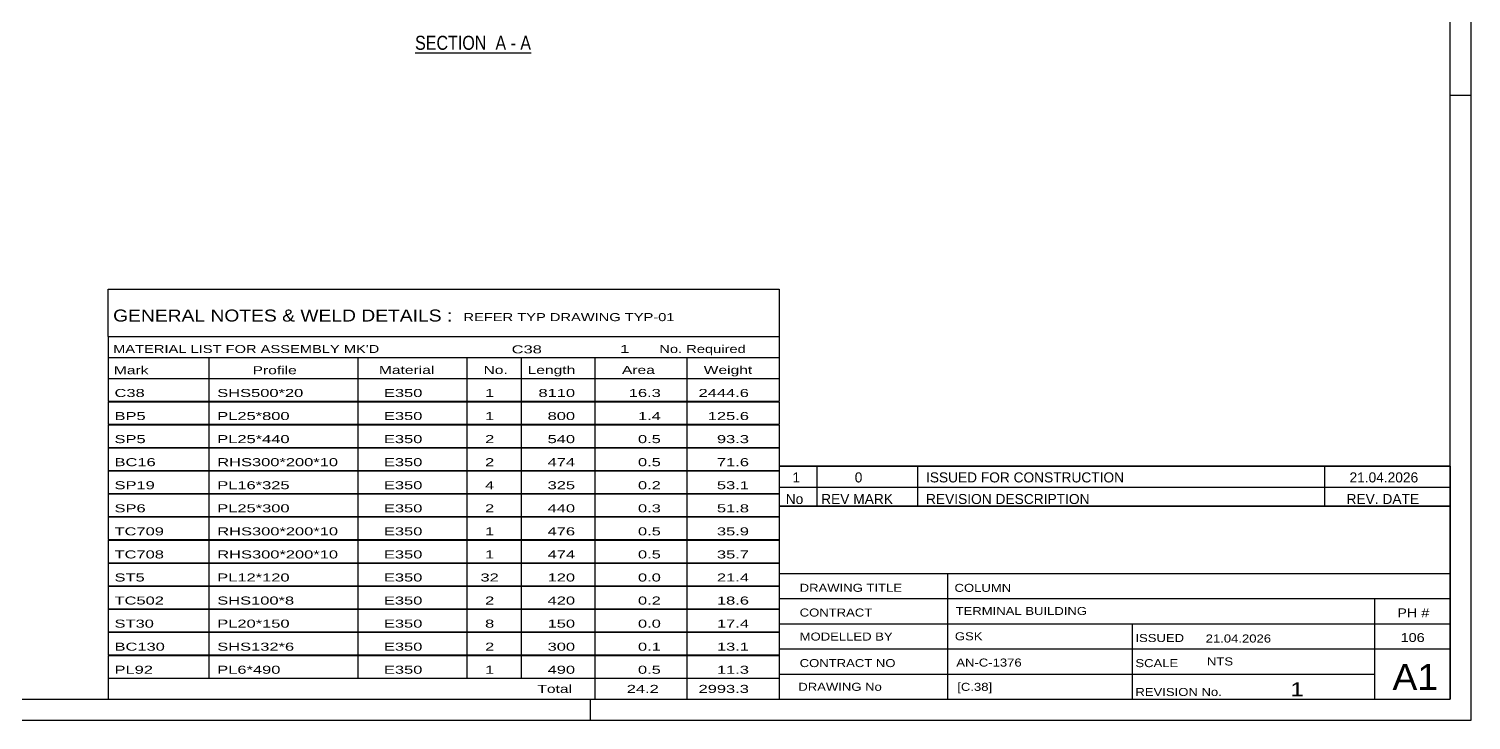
# Model space of a CAD drawing. Header units: millimetres. Extents: x -136 to 458, y -179 to 241.
# Drawn here: x 113.8 to 457.8, y -179.3 to -14.5 of the extents above; entities that cross this region are included whole.
import ezdxf

# ---------------------------------------------------------------- set-up
doc = ezdxf.new("R2010")
doc.units = ezdxf.units.MM
doc.styles.add('Arial Narrow', font='ARIALN.TTF', dxfattribs={"height": 0.2})

# ---------------------------------------------------------------- blocks, each defined once
blk = doc.blocks.new('Unknown-284876647-1134')
at = {"color": 5, "linetype": 'Continuous'}
for p, q in [((457.78, -179.31), (457.78, 240.69)), ((452.78, -174.31), (452.78, 235.69)), ((457.78, -30.31), (452.78, -30.31)), ((-131.22, -174.31), (452.78, -174.31)), ((247.78, -179.31), (247.78, -174.31)), ((-136.22, -179.31), (457.78, -179.31))]:
    blk.add_line(p, q, dxfattribs=at)
blk = doc.blocks.new('Unknown-284876647-17 - 2523')
at = {"color": 6, "linetype": 'Continuous'}
blk.add_line((205.95, -20.2), (233.6, -20.2), dxfattribs=at)
at = {"color": 0, "linetype": 'Continuous'}
blk.add_wipeout([(224.06, -19.45), (224.06, -15.95), (205.95, -15.95), (205.95, -19.45)], dxfattribs=at)
at = {"color": 7, "linetype": 'Continuous', "style": 'Arial Narrow'}
blk.add_text('SECTION ', height=3.34, dxfattribs=at).set_placement((205.95, -19.45))
at = {"color": 0, "linetype": 'Continuous'}
blk.add_wipeout([(227.67, -19.45), (227.67, -15.95), (225.11, -15.95), (225.11, -19.45)], dxfattribs=at)
blk.add_wipeout([(229.99, -19.45), (229.99, -15.95), (228.72, -15.95), (228.72, -19.45)], dxfattribs=at)
at = {"color": 7, "linetype": 'Continuous', "style": 'Arial Narrow'}
blk.add_text('A', height=3.34, dxfattribs=at).set_placement((225.11, -19.45))
at = {"color": 0, "linetype": 'Continuous'}
blk.add_wipeout([(233.6, -19.45), (233.6, -15.95), (231.04, -15.95), (231.04, -19.45)], dxfattribs=at)
at = {"color": 7, "linetype": 'Continuous', "style": 'Arial Narrow'}
for s, p in [('A', (231.04, -19.45)), ('-', (228.72, -19.45))]:
    blk.add_text(s, height=3.34, dxfattribs=at).set_placement(p)
blk = doc.blocks.new('Unknown-284876647-6976')
at = {"color": 7, "linetype": 'Continuous'}
for p, q in [((292.78, -128.26), (292.78, -174.31)), ((292.78, -128.26), (452.78, -128.26)), ((452.78, -128.31), (452.78, -174.31)), ((292.78, -144.31), (452.78, -144.31)), ((332.92, -144.31), (332.92, -174.31)), ((292.78, -150.31), (452.78, -150.31)), ((434.78, -174.26), (434.78, -150.26)), ((292.78, -156.31), (452.78, -156.31)), ((376.92, -156.31), (376.92, -174.31)), ((292.78, -162.31), (452.78, -162.31)), ((292.78, -168.31), (434.78, -168.31)), ((292.78, -174.31), (452.78, -174.31))]:
    blk.add_line(p, q, dxfattribs=at)
at = {"color": 7, "style": 'Arial Narrow'}
for s, height, width, p in [('DRAWING TITLE', 1.9089, 1.425378, (297.66, -148.7)), ('COLUMN', 1.909, 1.425378, (334.59, -148.72)), ('CONTRACT', 1.909, 1.425378, (297.66, -154.6)), ('TERMINAL BUILDING', 1.9089, 1.425378, (334.84, -154.23)), ('MODELLED BY', 1.9089, 1.425378, (297.66, -160.33)), ('GSK', 1.909, 1.425378, (334.67, -160.26)), ('ISSUED', 1.909, 1.425378, (377.72, -160.67)), ('21.04.2026', 1.909, 1.425378, (394.47, -160.79)), ('CONTRACT NO', 1.9089, 1.425378, (297.66, -166.65)), ('AN-C-1376', 1.909, 1.425378, (335.01, -166.53)), ('SCALE', 1.909, 1.425378, (377.72, -166.66)), ('A1', 6.204, 1.25, (439.02, -172.11)), ('DRAWING No', 1.909, 1.425378, (297.34, -172.31)), ('[C.38]', 1.909, 1.425378, (335.24, -172.32)), ('REVISION No.', 1.9089, 1.425378, (377.72, -173.54)), ('1', 3.34, 1.5, (414.69, -173.63))]:
    blk.add_text(s, height=height, dxfattribs=dict(at, width=width)).set_placement(p)
at = {"color": 7, "linetype": 'Continuous', "style": 'Arial Narrow'}
for s, height, width, p in [('PH #', 2.1, 1.42538, (440.18, -154.76)), ('106', 2.1, 1.42538, (440.97, -160.66)), ('NTS', 1.909, 1.425378, (394.78, -166.26))]:
    blk.add_text(s, height=height, dxfattribs=dict(at, width=width)).set_placement(p)
blk = doc.blocks.new('Unknown-284876647-6977')
at = {"color": 7, "linetype": 'Continuous'}
for p, q in [((292.78, -118.76), (452.78, -118.76)), ((452.78, -118.76), (292.78, -118.76)), ((292.78, -118.76), (292.78, -123.76)), ((301.78, -118.76), (301.78, -123.76)), ((325.78, -118.76), (325.78, -123.76)), ((422.78, -118.76), (422.78, -123.76)), ((452.78, -118.76), (452.78, -123.76)), ((292.78, -123.76), (452.78, -123.76)), ((292.78, -123.76), (292.78, -128.26)), ((292.78, -123.76), (452.78, -123.76)), ((301.78, -123.76), (301.78, -128.26)), ((325.78, -123.76), (325.78, -128.26)), ((422.78, -123.76), (422.78, -128.26)), ((452.78, -123.76), (452.78, -128.26)), ((452.78, -128.26), (292.78, -128.26))]:
    blk.add_line(p, q, dxfattribs=at)
at = {"color": 7, "linetype": 'Continuous', "style": 'Arial Narrow'}
for s, height, width, p in [('1', 2.39, 1.196471, (295.94, -122.61)), ('0', 2.39, 1.196471, (310.79, -122.61)), ('ISSUED FOR CONSTRUCTION', 2.3861, 1.196471, (327.78, -122.61)), ('21.04.2026', 2.386, 1.196471, (428.78, -122.61)), ('No', 2.386, 1.2, (294.33, -127.76)), ('REV MARK', 2.386, 1.2, (302.78, -127.76)), ('REVISION DESCRIPTION', 2.3861, 1.2, (327.78, -127.76)), ('REV. DATE', 2.386, 1.2, (428.06, -127.76))]:
    blk.add_text(s, height=height, dxfattribs=dict(at, width=width)).set_placement(p)
blk = doc.blocks.new('Unknown-284876647-6978')
at = {"color": 7, "linetype": 'Continuous'}
for p, q in [((132.78, -76.56), (292.78, -76.56)), ((132.78, -87.81), (132.78, -76.56)), ((292.78, -76.56), (292.78, -87.81)), ((132.78, -87.81), (292.78, -87.81)), ((132.78, -87.81), (132.78, -92.81)), ((292.78, -87.81), (292.78, -92.81)), ((132.78, -92.81), (292.78, -92.81)), ((132.78, -92.81), (132.78, -97.81)), ((156.78, -92.81), (156.78, -97.81)), ((192.28, -92.81), (192.28, -97.81)), ((218.28, -92.81), (218.28, -97.81)), ((231.28, -92.81), (231.28, -97.81)), ((248.78, -92.81), (248.78, -97.81)), ((270.78, -92.81), (270.78, -97.81)), ((292.78, -92.81), (292.78, -97.81)), ((132.78, -97.81), (292.78, -97.81)), ((132.78, -97.86), (132.78, -103.26)), ((132.78, -97.86), (292.78, -97.86)), ((156.78, -97.81), (156.78, -103.31)), ((192.28, -97.81), (192.28, -103.31)), ((218.28, -97.81), (218.28, -103.31)), ((231.28, -97.81), (231.28, -103.31)), ((248.78, -97.81), (248.78, -103.31)), ((270.78, -97.81), (270.78, -103.31)), ((292.78, -97.86), (292.78, -103.26)), ((132.78, -103.26), (292.78, -103.26)), ((132.78, -103.36), (132.78, -108.76)), ((132.78, -103.36), (292.78, -103.36)), ((156.78, -103.31), (156.78, -108.81)), ((192.28, -103.31), (192.28, -108.81)), ((218.28, -103.31), (218.28, -108.81)), ((231.28, -103.31), (231.28, -108.81)), ((248.78, -103.31), (248.78, -108.81)), ((270.78, -103.31), (270.78, -108.81)), ((292.78, -103.36), (292.78, -108.76)), ((132.78, -108.76), (292.78, -108.76)), ((132.78, -108.86), (132.78, -114.26)), ((132.78, -108.86), (292.78, -108.86)), ((156.78, -108.81), (156.78, -114.31)), ((192.28, -108.81), (192.28, -114.31)), ((218.28, -108.81), (218.28, -114.31)), ((231.28, -108.81), (231.28, -114.31)), ((248.78, -108.81), (248.78, -114.31)), ((270.78, -108.81), (270.78, -114.31)), ((292.78, -108.86), (292.78, -114.26)), ((132.78, -114.26), (292.78, -114.26)), ((132.78, -114.36), (132.78, -119.76)), ((132.78, -114.36), (292.78, -114.36)), ((156.78, -114.31), (156.78, -119.81)), ((192.28, -114.31), (192.28, -119.81)), ((218.28, -114.31), (218.28, -119.81)), ((231.28, -114.31), (231.28, -119.81)), ((248.78, -114.31), (248.78, -119.81)), ((270.78, -114.31), (270.78, -119.81)), ((292.78, -114.36), (292.78, -119.76)), ((132.78, -119.76), (292.78, -119.76)), ((132.78, -119.86), (132.78, -125.26)), ((132.78, -119.86), (292.78, -119.86)), ((156.78, -119.81), (156.78, -125.31)), ((192.28, -119.81), (192.28, -125.31)), ((218.28, -119.81), (218.28, -125.31)), ((231.28, -119.81), (231.28, -125.31)), ((248.78, -119.81), (248.78, -125.31)), ((270.78, -119.81), (270.78, -125.31)), ((292.78, -119.86), (292.78, -125.26)), ((132.78, -125.26), (292.78, -125.26)), ((132.78, -125.36), (132.78, -130.76)), ((132.78, -125.36), (292.78, -125.36)), ((156.78, -125.31), (156.78, -130.81)), ((192.28, -125.31), (192.28, -130.81)), ((218.28, -125.31), (218.28, -130.81)), ((231.28, -125.31), (231.28, -130.81)), ((248.78, -125.31), (248.78, -130.81)), ((270.78, -125.31), (270.78, -130.81)), ((292.78, -125.36), (292.78, -130.76)), ((132.78, -130.76), (292.78, -130.76)), ((132.78, -130.86), (132.78, -136.26)), ((132.78, -130.86), (292.78, -130.86)), ((156.78, -130.81), (156.78, -136.31)), ((192.28, -130.81), (192.28, -136.31)), ((218.28, -130.81), (218.28, -136.31)), ((231.28, -130.81), (231.28, -136.31)), ((248.78, -130.81), (248.78, -136.31)), ((270.78, -130.81), (270.78, -136.31)), ((292.78, -130.86), (292.78, -136.26)), ((132.78, -136.26), (292.78, -136.26)), ((132.78, -136.36), (132.78, -141.76)), ((132.78, -136.36), (292.78, -136.36)), ((156.78, -136.31), (156.78, -141.81)), ((192.28, -136.31), (192.28, -141.81)), ((218.28, -136.31), (218.28, -141.81)), ((231.28, -136.31), (231.28, -141.81)), ((248.78, -136.31), (248.78, -141.81)), ((270.78, -136.31), (270.78, -141.81)), ((292.78, -136.36), (292.78, -141.76)), ((132.78, -141.76), (292.78, -141.76)), ((132.78, -141.86), (132.78, -147.26)), ((132.78, -141.86), (292.78, -141.86)), ((156.78, -141.81), (156.78, -147.31)), ((192.28, -141.81), (192.28, -147.31)), ((218.28, -141.81), (218.28, -147.31)), ((231.28, -141.81), (231.28, -147.31)), ((248.78, -141.81), (248.78, -147.31)), ((270.78, -141.81), (270.78, -147.31)), ((292.78, -141.86), (292.78, -147.26)), ((132.78, -147.26), (292.78, -147.26)), ((132.78, -147.36), (132.78, -152.76)), ((132.78, -147.36), (292.78, -147.36)), ((156.78, -147.31), (156.78, -152.81)), ((192.28, -147.31), (192.28, -152.81)), ((218.28, -147.31), (218.28, -152.81)), ((231.28, -147.31), (231.28, -152.81)), ((248.78, -147.31), (248.78, -152.81)), ((270.78, -147.31), (270.78, -152.81)), ((292.78, -147.36), (292.78, -152.76)), ((132.78, -152.76), (292.78, -152.76)), ((132.78, -152.86), (132.78, -158.26)), ((132.78, -152.86), (292.78, -152.86)), ((156.78, -152.81), (156.78, -158.31)), ((192.28, -152.81), (192.28, -158.31)), ((218.28, -152.81), (218.28, -158.31)), ((231.28, -152.81), (231.28, -158.31)), ((248.78, -152.81), (248.78, -158.31)), ((270.78, -152.81), (270.78, -158.31)), ((292.78, -152.86), (292.78, -158.26)), ((132.78, -158.26), (292.78, -158.26)), ((132.78, -158.36), (132.78, -163.76)), ((132.78, -158.36), (292.78, -158.36)), ((156.78, -158.31), (156.78, -163.81)), ((192.28, -158.31), (192.28, -163.81)), ((218.28, -158.31), (218.28, -163.81)), ((231.28, -158.31), (231.28, -163.81)), ((248.78, -158.31), (248.78, -163.81)), ((270.78, -158.31), (270.78, -163.81)), ((292.78, -158.36), (292.78, -163.76)), ((132.78, -163.76), (292.78, -163.76)), ((132.78, -163.86), (132.78, -169.26)), ((132.78, -163.86), (292.78, -163.86)), ((156.78, -163.81), (156.78, -169.31)), ((192.28, -163.81), (192.28, -169.31)), ((218.28, -163.81), (218.28, -169.31)), ((231.28, -163.81), (231.28, -169.31)), ((248.78, -163.81), (248.78, -169.31)), ((270.78, -163.81), (270.78, -169.31)), ((292.78, -163.86), (292.78, -169.26)), ((132.78, -169.26), (292.78, -169.26)), ((132.78, -169.31), (292.78, -169.31)), ((132.78, -169.31), (132.78, -174.31)), ((248.78, -169.31), (248.78, -174.31)), ((270.78, -169.31), (270.78, -174.31)), ((292.78, -169.31), (292.78, -174.31)), ((132.78, -174.31), (292.78, -174.31))]:
    blk.add_line(p, q, dxfattribs=at)
at = {"color": 7, "style": 'Arial Narrow'}
for s, height, width, p in [('GENERAL NOTES & WELD DETAILS :', 2.8633, 1.4, (133.94, -84.25)), ('REFER TYP DRAWING TYP-01', 1.9089, 1.6, (217.48, -84.15)), ("MATERIAL LIST FOR ASSEMBLY MK'D", 1.9089, 1.6, (133.94, -91.75)), ('C38', 1.909, 1.794707, (228.98, -91.84)), ('1', 1.91, 1.794707, (254.86, -91.75)), ('No. Required', 1.9089, 1.6, (264.19, -91.75)), ('Mark', 1.909, 1.7, (134.12, -96.81)), ('Profile', 1.909, 1.7, (167.2, -96.81)), ('Material', 1.909, 1.7, (197.32, -96.75)), ('No.', 1.909, 1.7, (222.28, -96.75)), ('Length', 1.909, 1.7, (232.78, -96.75)), ('Area', 1.909, 1.7, (255.28, -96.75)), ('Weight', 1.909, 1.7, (274.78, -96.75))]:
    blk.add_text(s, height=height, dxfattribs=dict(at, width=width)).set_placement(p)
at = {"color": 7, "linetype": 'Continuous', "style": 'Arial Narrow'}
for s, height, width, p in [('C38', 1.909, 1.794707, (134.28, -102.24)), ('SHS500*20', 1.909, 1.794707, (158.78, -102.24)), ('E350', 1.909, 1.794707, (198.52, -102.24)), ('1', 1.91, 1.794707, (222.64, -102.24)), ('8110', 1.909, 1.794707, (235.37, -102.24)), ('16.3', 1.909, 1.794707, (256.91, -102.24)), ('2444.6', 1.909, 1.794707, (273.55, -102.24)), ('BP5', 1.909, 1.794707, (134.28, -107.74)), ('PL25*800', 1.909, 1.794707, (158.78, -107.74)), ('E350', 1.909, 1.794707, (198.52, -107.74)), ('1', 1.91, 1.794707, (222.64, -107.74)), ('800', 1.909, 1.794707, (237.55, -107.74)), ('1.4', 1.909, 1.794707, (259.1, -107.74)), ('125.6', 1.909, 1.794707, (275.74, -107.74)), ('SP5', 1.909, 1.794707, (134.28, -113.24)), ('PL25*440', 1.909, 1.794707, (158.78, -113.24)), ('E350', 1.909, 1.794707, (198.52, -113.24)), ('2', 1.91, 1.794707, (222.64, -113.24)), ('540', 1.909, 1.794707, (237.55, -113.24)), ('0.5', 1.909, 1.794707, (259.1, -113.24)), ('93.3', 1.909, 1.794707, (277.93, -113.24)), ('BC16', 1.909, 1.794707, (134.28, -118.74)), ('RHS300*200*10', 1.9089, 1.794707, (158.78, -118.74)), ('E350', 1.909, 1.794707, (198.52, -118.74)), ('2', 1.91, 1.794707, (222.64, -118.74)), ('474', 1.909, 1.794707, (237.55, -118.74)), ('0.5', 1.909, 1.794707, (259.1, -118.74)), ('71.6', 1.909, 1.794707, (277.93, -118.74)), ('SP19', 1.909, 1.794707, (134.28, -124.24)), ('PL16*325', 1.909, 1.794707, (158.78, -124.24)), ('E350', 1.909, 1.794707, (198.52, -124.24)), ('4', 1.91, 1.794707, (222.64, -124.24)), ('325', 1.909, 1.794707, (237.55, -124.24)), ('0.2', 1.909, 1.794707, (259.1, -124.24)), ('53.1', 1.909, 1.794707, (277.93, -124.24)), ('SP6', 1.909, 1.794707, (134.28, -129.74)), ('PL25*300', 1.909, 1.794707, (158.78, -129.74)), ('E350', 1.909, 1.794707, (198.52, -129.74)), ('2', 1.91, 1.794707, (222.64, -129.74)), ('440', 1.909, 1.794707, (237.55, -129.74)), ('0.3', 1.909, 1.794707, (259.1, -129.74)), ('51.8', 1.909, 1.794707, (277.93, -129.74)), ('TC709', 1.909, 1.794707, (134.28, -135.24)), ('RHS300*200*10', 1.9089, 1.794707, (158.78, -135.24)), ('E350', 1.909, 1.794707, (198.52, -135.24)), ('1', 1.91, 1.794707, (222.64, -135.24)), ('476', 1.909, 1.794707, (237.55, -135.24)), ('0.5', 1.909, 1.794707, (259.1, -135.24)), ('35.9', 1.909, 1.794707, (277.93, -135.24)), ('TC708', 1.909, 1.794707, (134.28, -140.74)), ('RHS300*200*10', 1.9089, 1.794707, (158.78, -140.74)), ('E350', 1.909, 1.794707, (198.52, -140.74)), ('1', 1.91, 1.794707, (222.64, -140.74)), ('474', 1.909, 1.794707, (237.55, -140.74)), ('0.5', 1.909, 1.794707, (259.1, -140.74)), ('35.7', 1.909, 1.794707, (277.93, -140.74)), ('ST5', 1.909, 1.794707, (134.28, -146.24)), ('PL12*120', 1.909, 1.794707, (158.78, -146.24)), ('E350', 1.909, 1.794707, (198.52, -146.24)), ('32', 1.909, 1.794707, (221.54, -146.24)), ('120', 1.909, 1.794707, (237.55, -146.24)), ('0.0', 1.909, 1.794707, (259.1, -146.24)), ('21.4', 1.909, 1.794707, (277.93, -146.24)), ('TC502', 1.909, 1.794707, (134.28, -151.74)), ('SHS100*8', 1.909, 1.794707, (158.78, -151.74)), ('E350', 1.909, 1.794707, (198.52, -151.74)), ('2', 1.91, 1.794707, (222.64, -151.74)), ('420', 1.909, 1.794707, (237.55, -151.74)), ('0.2', 1.909, 1.794707, (259.1, -151.74)), ('18.6', 1.909, 1.794707, (277.93, -151.74)), ('ST30', 1.909, 1.794707, (134.28, -157.24)), ('PL20*150', 1.909, 1.794707, (158.78, -157.24)), ('E350', 1.909, 1.794707, (198.52, -157.24)), ('8', 1.91, 1.794707, (222.64, -157.24)), ('150', 1.909, 1.794707, (237.55, -157.24)), ('0.0', 1.909, 1.794707, (259.1, -157.24)), ('17.4', 1.909, 1.794707, (277.93, -157.24)), ('BC130', 1.909, 1.794707, (134.28, -162.74)), ('SHS132*6', 1.909, 1.794707, (158.78, -162.74)), ('E350', 1.909, 1.794707, (198.52, -162.74)), ('2', 1.91, 1.794707, (222.64, -162.74)), ('300', 1.909, 1.794707, (237.55, -162.74)), ('0.1', 1.909, 1.794707, (259.1, -162.74)), ('13.1', 1.909, 1.794707, (277.93, -162.74)), ('PL92', 1.909, 1.794707, (134.28, -168.24)), ('PL6*490', 1.909, 1.794707, (158.78, -168.24)), ('E350', 1.909, 1.794707, (198.52, -168.24)), ('1', 1.91, 1.794707, (222.64, -168.24)), ('490', 1.909, 1.794707, (237.55, -168.24)), ('0.5', 1.909, 1.794707, (259.1, -168.24)), ('11.3', 1.909, 1.794707, (277.93, -168.24)), ('Total', 1.909, 1.7, (235.12, -172.81)), ('24.2', 1.909, 1.794707, (256.43, -172.81)), ('2993.3', 1.909, 1.794707, (273.55, -172.81))]:
    blk.add_text(s, height=height, dxfattribs=dict(at, width=width)).set_placement(p)

msp = doc.modelspace()

# ---------------------------------------------------------------- block references
for name in ['Unknown-284876647-1134', 'Unknown-284876647-6978', 'Unknown-284876647-6977', 'Unknown-284876647-6976']:
    msp.add_blockref(name, (0, 0))

# ---------------------------------------------------------------- next in the draw order: block references
msp.add_blockref('Unknown-284876647-17 - 2523', (0, 0))

doc.saveas('drawing.dxf')
